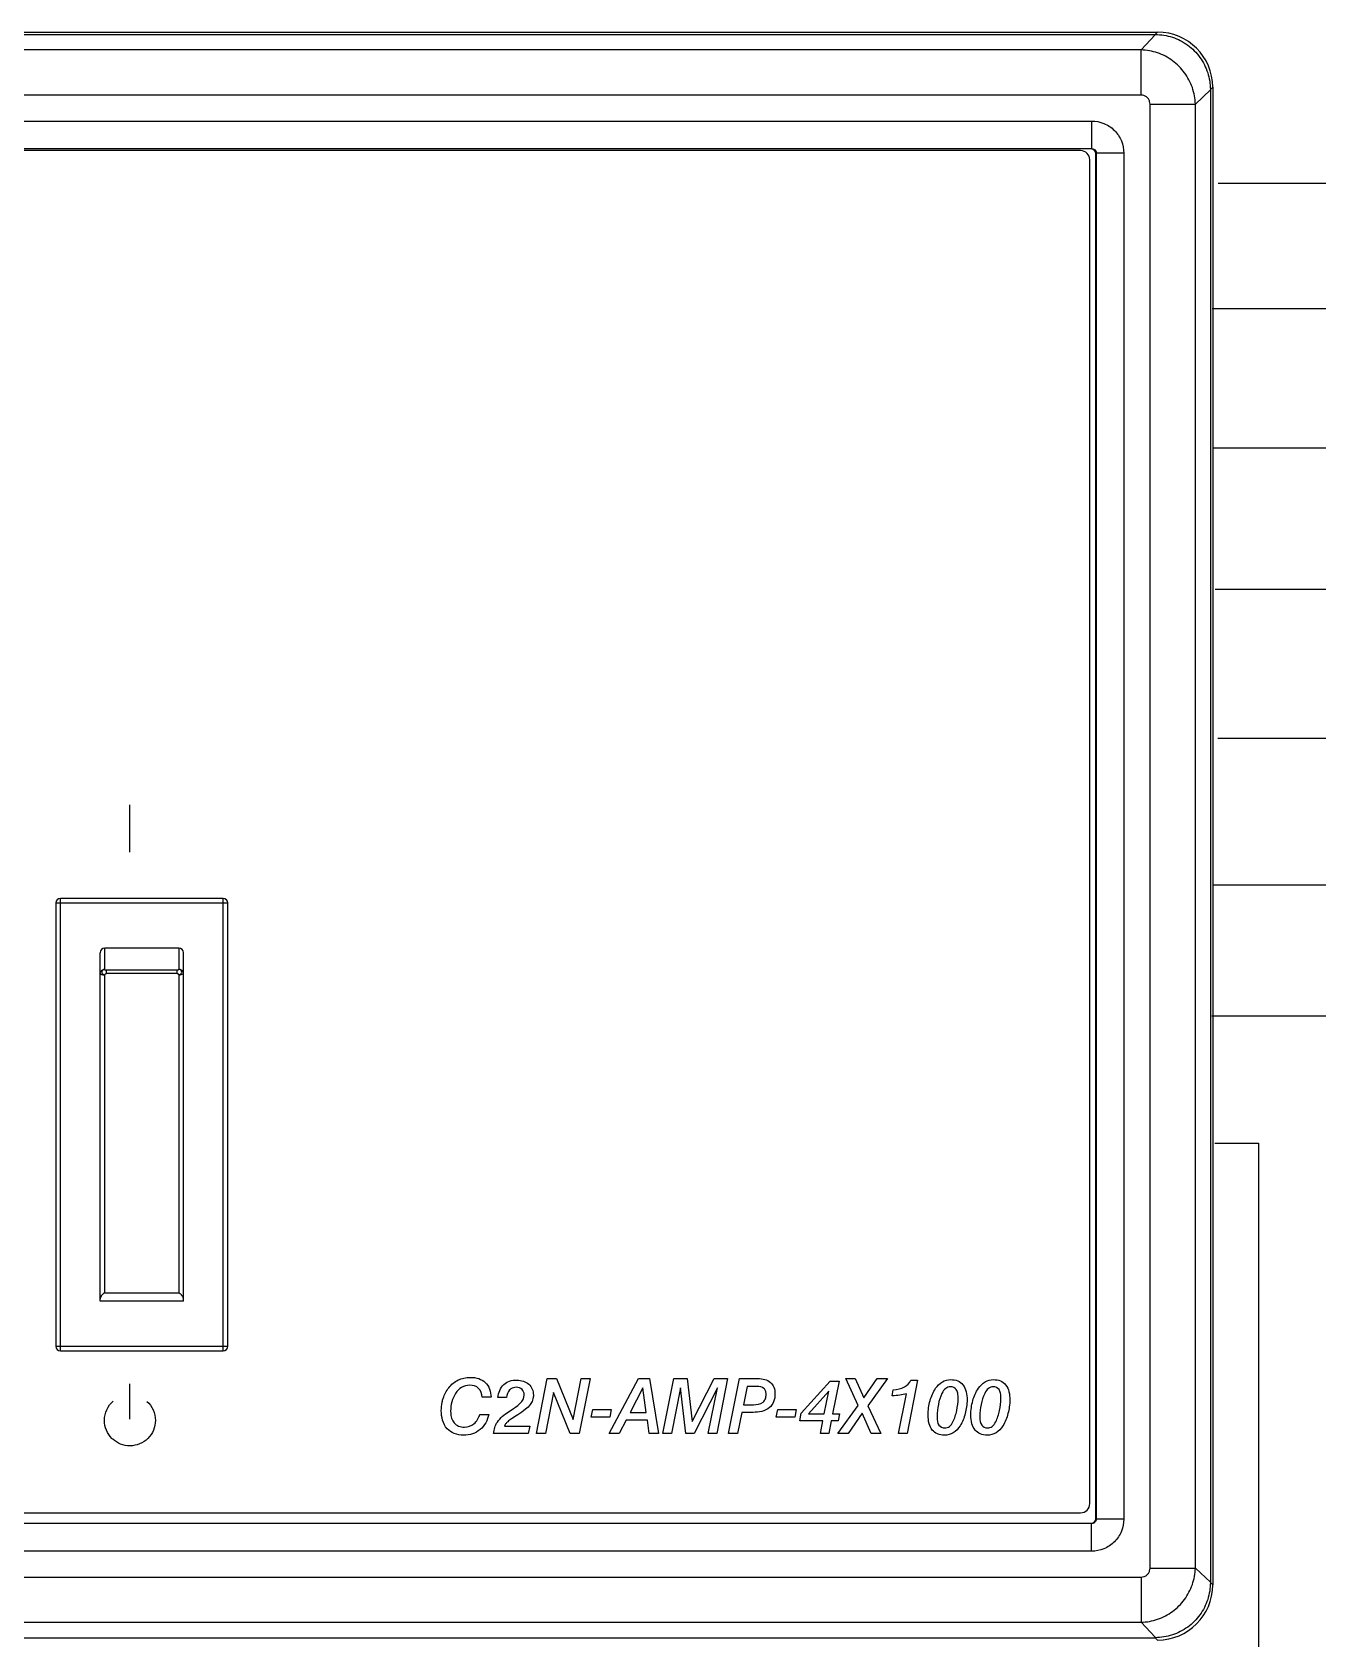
# Model space of a CAD drawing. Header units: inches. Extents: x 110042 to 357611, y 89798 to 292388.
# Drawn here: x 229906 to 235656, y 221995 to 229184 of the extents above; entities that cross this region are included whole.
import ezdxf

# ---------------------------------------------------------------- set-up
doc = ezdxf.new("R2010")
doc.units = ezdxf.units.IN
doc.header["$MEASUREMENT"] = 0
doc.layers.add('7_ALL_FEATURES', color=7, linetype='Continuous')

# ---------------------------------------------------------------- blocks, each defined once
blk = doc.blocks.new('ampppp')
at = {"color": 8}
for p, q in [((17353.26444576528, 3894.771499558417, 4.688886529305795), (17654.84404207291, 3894.771499558417, 4.688886529305795)), ((17353.35721776275, 3894.678727559209, 4.688886529305795), (17654.75127007365, 3894.678727559209, 4.688886529305795)), ((17654.19226190571, 3894.070760003871, 4.688886529305795), (17654.75417706901, 3894.662884548416, 4.688886529305795)), ((17654.75127007365, 3894.678727559209, 4.688886529305795), (17654.84404207291, 3894.771499558417, 4.688886529305795)), ((17654.19226190571, 3894.070760003871, 4.688886529305795), (17353.91622198034, 3894.070760018368, 4.688886529305795)), ((17654.1922623405, 3892.288066389673, 4.688886529305795), (17654.19226250887, 3894.070760003871, 4.688886529305795)), ((17654.1922623405, 3892.288066389673, 4.688886529305795), (17353.91622289494, 3892.288068130321, 4.688886529305795)), ((17656.33150630329, 3891.931863734733, 4.688886529305795), (17656.92351272031, 3892.493558035001, 4.688886529305795)), ((17656.92351065367, 3892.506561138227, 4.688886529305795), (17656.92350844396, 3833.641886511038, 4.688886529305795)), ((17656.92351065367, 3892.506561138227, 4.688886529305795), (17657.01624557247, 3892.599296057033, 4.688886529305795)), ((17657.01624557247, 3892.599296057033, 4.688886529305795), (17657.01624557247, 3833.549149382447, 4.688886529305795)), ((17654.54880190121, 3891.931524912591, 4.688886529305795), (17656.33150644646, 3891.931525195144, 4.688886529305795)), ((17654.54880330311, 3834.216917900576, 4.688886529305795), (17654.54880190121, 3891.931524912591, 4.688886529305795)), ((17656.33150630698, 3834.21657902224, 4.688886529305795), (17656.33150630329, 3891.931863734733, 4.688886529305795)), ((17355.86336821582, 3891.26749231525, 4.688886529305795), (17652.24511962058, 3891.26749231525, 4.688886529305795)), ((17652.24511962058, 3891.26749231525, 4.688886529305795), (17652.24511963692, 3890.18137095299, 4.688886529305795)), ((17355.86336821582, 3890.181390563622, 4.688886529305795), (17652.24511962058, 3890.181390563622, 4.688886529305795)), ((17652.22798240275, 3890.164253345796, 4.688886529305795), (17355.88050543544, 3890.164253345796, 4.688886529305795)), ((17651.80883580627, 3890.098415316046, 4.688886529305795), (17356.29965203013, 3890.098415316046, 4.688886529305795)), ((17652.17109039862, 3836.756426580494, 4.688886529305795), (17652.17109039862, 3889.73616072362, 4.688886529305795)), ((17652.24511962058, 3890.181390563622, 4.688886529305795), (17652.22798240275, 3890.164253345796, 4.688886529305795)), ((17652.42613657944, 3890.000373606546, 4.688886529305795), (17652.40899935993, 3889.983236386902, 4.688886529305795)), ((17652.40899935993, 3836.165209052631, 4.688886529305795), (17652.40899935993, 3889.983236386902, 4.688886529305795)), ((17653.51223832928, 3890.000373606546, 4.688886529305795), (17652.42613657944, 3890.000373606546, 4.688886529305795)), ((17652.42613657944, 3890.000373606546, 4.688886529305795), (17652.42613657944, 3836.148071832935, 4.688886529305795)), ((17653.51223832928, 3890.000373606546, 4.688886529305795), (17653.51223832928, 3836.148071832935, 4.688886529305795)), ((17356.29965203013, 3836.394171988068, 4.688886529305795), (17651.80883580627, 3836.394171988068, 4.688886529305795)), ((17652.24511962058, 3835.967054875859, 4.688886529305795), (17355.86336821582, 3835.967054875859, 4.688886529305795)), ((17355.88050543544, 3835.984192093711, 4.688886529305795), (17652.22798240275, 3835.984192093711, 4.688886529305795)), ((17652.24511962058, 3835.967054875859, 4.688886529305795), (17652.22798240275, 3835.984192093711, 4.688886529305795)), ((17652.24511962058, 3834.880953124283, 4.688886529305795), (17652.24511962058, 3835.967054875859, 4.688886529305795)), ((17652.42613657944, 3836.148071832935, 4.688886529305795), (17652.40899935993, 3836.165209052631, 4.688886529305795)), ((17653.51223832928, 3836.148071832935, 4.688886529305795), (17652.42611696884, 3836.148071818464, 4.688886529305795)), ((17652.24511962058, 3834.880953124283, 4.688886529305795), (17355.86336821582, 3834.880953124283, 4.688886529305795)), ((17353.91622551952, 3833.860379066123, 4.688886529305795), (17654.19226493418, 3833.860377314641, 4.688886529305795)), ((17654.19226493418, 3833.860377314641, 4.688886529305795), (17654.19226528737, 3832.077685247258, 4.688886529305795)), ((17654.54880330311, 3834.216917900576, 4.688886529305795), (17656.33150630698, 3834.216917795515, 4.688886529305795)), ((17656.92350878619, 3833.6548924308, 4.688886529305795), (17656.33150630698, 3834.21657902224, 4.688886529305795)), ((17656.92350844396, 3833.641886511038, 4.688886529305795), (17657.01624557247, 3833.549149382447, 4.688886529305795)), ((17353.91622593797, 3832.07768546099, 4.688886529305795), (17654.19226583266, 3832.077685399394, 4.688886529305795)), ((17654.75417706901, 3831.485560891065, 4.688886529305795), (17654.19226583266, 3832.077685399394, 4.688886529305795)), ((17353.35721776275, 3831.469717880272, 4.688886529305795), (17654.75127007365, 3831.469717880272, 4.688886529305795)), ((17654.75127007365, 3831.469717880272, 4.688886529305795), (17654.84404207291, 3831.376945882882, 4.688886529305795))]:
    blk.add_line(p, q, dxfattribs=at)
at = {"color": 5}
for p, q in [((17614.34486519373, 3862.441489452594, 4.688886529305795), (17614.34486519373, 3864.307314533054, 4.688886529305795)), ((17614.34500781337, 3840.08924014068, 4.688886529305795), (17614.34500781337, 3841.48363508047, 4.688886529305795))]:
    blk.add_line(p, q, dxfattribs=at)
at = {"color": 5, "linetype": 'Continuous'}
for p, q in [((17630.36329910887, 3839.514755358924, 4.688886529305795), (17630.79518658336, 3841.685984877229, 4.688886529305795)), ((17630.79518658336, 3841.685984877229, 4.688886529305795), (17631.15484714128, 3841.685984877229, 4.688886529305795)), ((17631.15484714128, 3841.685984877229, 4.688886529305795), (17631.80931143566, 3840.067512363809, 4.688886529305795)), ((17631.80931143566, 3840.067512363809, 4.688886529305795), (17632.12622545348, 3841.685984877229, 4.688886529305795)), ((17632.47998993585, 3841.685984877229, 4.688886529305795), (17632.05105050009, 3839.514755358924, 4.688886529305795)), ((17632.12622545348, 3841.685984877229, 4.688886529305795), (17632.47998993585, 3841.685984877229, 4.688886529305795)), ((17633.23468750203, 3839.514755358924, 4.688886529305795), (17634.38737011182, 3841.685984877229, 4.688886529305795)), ((17634.38737011182, 3841.685984877229, 4.688886529305795), (17634.82220562324, 3841.685984877229, 4.688886529305795)), ((17634.82220562324, 3841.685984877229, 4.688886529305795), (17635.17449608783, 3839.514755358924, 4.688886529305795)), ((17635.34990430976, 3839.514755358924, 4.688886529305795), (17635.77589571028, 3841.685984877229, 4.688886529305795)), ((17635.77589571028, 3841.685984877229, 4.688886529305795), (17636.30064635986, 3841.685984877229, 4.688886529305795)), ((17636.30064635986, 3841.685984877229, 4.688886529305795), (17636.5040609387, 3839.99233741215, 4.688886529305795)), ((17636.5040609387, 3839.99233741215, 4.688886529305795), (17637.37225794218, 3841.685984877229, 4.688886529305795)), ((17637.37225794218, 3841.685984877229, 4.688886529305795), (17637.90143064985, 3841.685984877229, 4.688886529305795)), ((17637.90143064985, 3841.685984877229, 4.688886529305795), (17637.4724912124, 3839.514755358924, 4.688886529305795)), ((17637.93680709851, 3839.514755358924, 4.688886529305795), (17638.36574653417, 3841.685984877229, 4.688886529305795)), ((17638.36574653417, 3841.685984877229, 4.688886529305795), (17639.09685979952, 3841.685984877229, 4.688886529305795)), ((17640.80082539665, 3840.32104357778, 4.688886529305795), (17641.94171585693, 3841.579855531465, 4.688886529305795)), ((17641.94171585693, 3841.579855531465, 4.688886529305795), (17642.29253230395, 3841.579855531465, 4.688886529305795)), ((17642.29253230395, 3841.579855531465, 4.688886529305795), (17642.03605305307, 3840.290089185521, 4.688886529305795)), ((17642.55195959186, 3841.685984877229, 4.688886529305795), (17642.93225641199, 3841.685984877229, 4.688886529305795)), ((17643.05017790548, 3840.626165444376, 4.688886529305795), (17642.55195959186, 3841.685984877229, 4.688886529305795)), ((17642.93225641199, 3841.685984877229, 4.688886529305795), (17643.26980669023, 3840.923917219539, 4.688886529305795)), ((17643.26980669023, 3840.923917219539, 4.688886529305795), (17643.79308332214, 3841.685984877229, 4.688886529305795)), ((17644.19401640247, 3841.685984877229, 4.688886529305795), (17643.42457865153, 3840.609951240357, 4.688886529305795)), ((17643.79308332214, 3841.685984877229, 4.688886529305795), (17644.19401640247, 3841.685984877229, 4.688886529305795)), ((17645.38354948018, 3841.625550112019, 4.688886529305795), (17644.97082424843, 3839.514755358924, 4.688886529305795)), ((17645.12412219248, 3841.625550112019, 4.688886529305795), (17645.38354948018, 3841.625550112019, 4.688886529305795)), ((17628.57826248447, 3840.957819648783, 4.688886529305795), (17628.22302398274, 3840.957819648783, 4.688886529305795)), ((17629.18850621941, 3840.940131423557, 4.688886529305795), (17628.85095594116, 3840.940131423557, 4.688886529305795)), ((17631.03692564599, 3841.130279833595, 4.688886529305795), (17630.71706359292, 3839.514755358924, 4.688886529305795)), ((17631.69876003529, 3839.514755358924, 4.688886529305795), (17631.03692564599, 3841.130279833595, 4.688886529305795)), ((17634.55393422285, 3841.320428243631, 4.688886529305795), (17634.05571590744, 3840.353471989455, 4.688886529305795)), ((17634.69249197844, 3840.353471989455, 4.688886529305795), (17634.55393422285, 3841.320428243631, 4.688886529305795)), ((17636.03827103513, 3841.317480206701, 4.688886529305795), (17635.6918766443, 3839.514755358924, 4.688886529305795)), ((17636.24758168783, 3839.514755358924, 4.688886529305795), (17636.03827103513, 3841.317480206701, 4.688886529305795)), ((17637.50344560455, 3841.314532169768, 4.688886529305795), (17636.588080003, 3839.514755358924, 4.688886529305795)), ((17637.13494093416, 3839.514755358924, 4.688886529305795), (17637.50344560455, 3841.314532169768, 4.688886529305795)), ((17638.66497232693, 3841.374966934953, 4.688886529305795), (17638.52346653251, 3840.655645819093, 4.688886529305795)), ((17639.06590540737, 3841.374966934953, 4.688886529305795), (17638.66497232693, 3841.374966934953, 4.688886529305795)), ((17641.88717716553, 3841.193662637555, 4.688886529305795), (17641.08678502054, 3840.290089185521, 4.688886529305795)), ((17641.70587286805, 3840.290089185521, 4.688886529305795), (17641.88717716553, 3841.193662637555, 4.688886529305795)), ((17644.38269079497, 3841.00646226445, 4.688886529305795), (17644.42985939314, 3841.248201328877, 4.688886529305795)), ((17644.63474798955, 3839.514755358924, 4.688886529305795), (17644.9428178931, 3841.084585254859, 4.688886529305795)), ((17628.13458286226, 3840.275348999045, 4.688886529305795), (17628.48834734452, 3840.275348999045, 4.688886529305795)), ((17629.27105126613, 3840.378530306059, 4.688886529305795), (17629.37128453624, 3840.444861146925, 4.688886529305795)), ((17632.52421049699, 3840.163323579418, 4.688886529305795), (17632.58759330098, 3840.468445445988, 4.688886529305795)), ((17632.58759330098, 3840.468445445988, 4.688886529305795), (17633.3157585294, 3840.468445445988, 4.688886529305795)), ((17633.3157585294, 3840.468445445988, 4.688886529305795), (17633.25532376234, 3840.163323579418, 4.688886529305795)), ((17634.05571590744, 3840.353471989455, 4.688886529305795), (17634.69249197844, 3840.353471989455, 4.688886529305795)), ((17638.46303176735, 3840.353471989455, 4.688886529305795), (17638.2935196196, 3839.514755358924, 4.688886529305795)), ((17638.9008153157, 3840.353471989455, 4.688886529305795), (17638.46303176735, 3840.353471989455, 4.688886529305795)), ((17638.52346653251, 3840.655645819093, 4.688886529305795), (17638.91850353908, 3840.655645819093, 4.688886529305795)), ((17639.81618091725, 3840.163323579418, 4.688886529305795), (17639.87956372124, 3840.468445445988, 4.688886529305795)), ((17639.87956372124, 3840.468445445988, 4.688886529305795), (17640.60772894977, 3840.468445445988, 4.688886529305795)), ((17640.60772894977, 3840.468445445988, 4.688886529305795), (17640.5472941845, 3840.163323579418, 4.688886529305795)), ((17640.74628670536, 3840.015921711211, 4.688886529305795), (17640.80082539665, 3840.32104357778, 4.688886529305795)), ((17641.08678502054, 3840.290089185521, 4.688886529305795), (17641.70587286805, 3840.290089185521, 4.688886529305795)), ((17642.03605305307, 3840.290089185521, 4.688886529305795), (17642.30432445357, 3840.290089185521, 4.688886529305795)), ((17642.24388968651, 3839.514755358924, 4.688886529305795), (17643.05017790548, 3840.626165444376, 4.688886529305795)), ((17642.30432445357, 3840.290089185521, 4.688886529305795), (17642.2527337991, 3840.015921711211, 4.688886529305795)), ((17643.19757977366, 3840.31809554085, 4.688886529305795), (17642.64482276874, 3839.514755358924, 4.688886529305795)), ((17643.5601883703, 3839.514755358924, 4.688886529305795), (17643.19757977366, 3840.31809554085, 4.688886529305795)), ((17643.42457865153, 3840.609951240357, 4.688886529305795), (17643.94048519043, 3839.514755358924, 4.688886529305795)), ((17629.10448715511, 3839.805137039044, 4.688886529305795), (17630.10387182095, 3839.805137039044, 4.688886529305795)), ((17630.10387182095, 3839.805137039044, 4.688886529305795), (17630.04638509273, 3839.514755358924, 4.688886529305795)), ((17633.25532376234, 3840.163323579418, 4.688886529305795), (17632.52421049699, 3840.163323579418, 4.688886529305795)), ((17633.897995909, 3840.04540208411, 4.688886529305795), (17633.62088039592, 3839.514755358924, 4.688886529305795)), ((17634.73671253969, 3840.04540208411, 4.688886529305795), (17633.897995909, 3840.04540208411, 4.688886529305795)), ((17634.81336151055, 3839.514755358924, 4.688886529305795), (17634.73671253969, 3840.04540208411, 4.688886529305795)), ((17640.5472941845, 3840.163323579418, 4.688886529305795), (17639.81618091725, 3840.163323579418, 4.688886529305795)), ((17641.65133417686, 3840.015921711211, 4.688886529305795), (17640.74628670536, 3840.015921711211, 4.688886529305795)), ((17641.55552296294, 3839.514755358924, 4.688886529305795), (17641.65133417686, 3840.015921711211, 4.688886529305795)), ((17641.98446239871, 3840.015921711211, 4.688886529305795), (17641.8842291286, 3839.514755358924, 4.688886529305795)), ((17642.2527337991, 3840.015921711211, 4.688886529305795), (17641.98446239871, 3840.015921711211, 4.688886529305795)), ((17630.04638509273, 3839.514755358924, 4.688886529305795), (17628.67996977394, 3839.514755358924, 4.688886529305795)), ((17630.71706359292, 3839.514755358924, 4.688886529305795), (17630.36329910887, 3839.514755358924, 4.688886529305795)), ((17632.05105050009, 3839.514755358924, 4.688886529305795), (17631.69876003529, 3839.514755358924, 4.688886529305795)), ((17633.62088039592, 3839.514755358924, 4.688886529305795), (17633.23468750203, 3839.514755358924, 4.688886529305795)), ((17635.17449608783, 3839.514755358924, 4.688886529305795), (17634.81336151055, 3839.514755358924, 4.688886529305795)), ((17635.6918766443, 3839.514755358924, 4.688886529305795), (17635.34990430976, 3839.514755358924, 4.688886529305795)), ((17636.588080003, 3839.514755358924, 4.688886529305795), (17636.24758168783, 3839.514755358924, 4.688886529305795)), ((17637.4724912124, 3839.514755358924, 4.688886529305795), (17637.13494093416, 3839.514755358924, 4.688886529305795)), ((17638.2935196196, 3839.514755358924, 4.688886529305795), (17637.93680709851, 3839.514755358924, 4.688886529305795)), ((17641.8842291286, 3839.514755358924, 4.688886529305795), (17641.55552296294, 3839.514755358924, 4.688886529305795)), ((17642.64482276874, 3839.514755358924, 4.688886529305795), (17642.24388968651, 3839.514755358924, 4.688886529305795)), ((17643.94048519043, 3839.514755358924, 4.688886529305795), (17643.5601883703, 3839.514755358924, 4.688886529305795)), ((17644.97082424843, 3839.514755358924, 4.688886529305795), (17644.63474798955, 3839.514755358924, 4.688886529305795))]:
    blk.add_line(p, q, dxfattribs=at)
at = {"color": 8}
for centre, start, end in [((17651.80883580627, 3889.73616072362, 4.688886529305795), 0, 90), ((17651.80883580627, 3836.756426580494, 4.688886529305795), 270, 0)]:
    blk.add_arc(centre, 0.3622545924316301, start, end, dxfattribs=at)
for centre, major_axis, start_param, end_param in [((17654.84139315681, 3892.596647140983, 4.688886529305795), (1.538789140340335, 1.538789140340335), -0.7847891758, 0.7847891758), ((17652.22776165919, 3889.983015643445, 4.688886529305795), (-0.1282324274560582, -0.1282324274560582), 8.639988785, 10.2095671366), ((17652.22776165919, 3836.165429796088, 4.688886529305795), (-0.1282324274560582, 0.1282324274560582), 2.3568034778, 3.9263818294), ((17654.84139315681, 3833.551798298524, 4.688886529305795), (-1.538789140340335, 1.538789140340335), -3.9263818294, -2.3568034778)]:
    blk.add_ellipse(centre, major_axis=major_axis, ratio=0.9987827659999998, start_param=start_param, end_param=end_param, dxfattribs=at)
for points, start_tangent, end_tangent in [([(17654.75129087983, 3894.678748365311, 4.688886529305795), (17655.42511832524, 3894.570088397706, 4.688886529305795), (17656.03007067427, 3894.259511044001, 4.688886529305795), (17656.50992515234, 3893.777508700434, 4.688886529305795), (17656.81778695517, 3893.171222461035, 4.688886529305795), (17656.92348216776, 3892.506532652343, 4.688886529305795)], (0.9999977100494167, -0.002140069139828412), (0.002181921440251042, -0.9999976196065813)), ([(17656.33149487068, 3891.931855515202, 4.688886529305795), (17656.21353893216, 3892.58330776043, 4.688886529305795), (17655.90441380278, 3893.17236889904, 4.688886529305795), (17655.43316825427, 3893.643608350699, 4.688886529305795), (17654.84421462749, 3893.952729194613, 4.688886529305795), (17654.19226234408, 3894.070756787071, 4.688886529305795)], (-0.0258329746227405, 0.9996662730242234), (-0.99967837476204, 0.0253603437107294)), ([(17654.54880190121, 3891.931524912591, 4.688886529305795), (17654.53138824866, 3892.042777623267, 4.688886529305795), (17654.48092700981, 3892.142223549296, 4.688886529305795), (17654.40230229147, 3892.220660226818, 4.688886529305795), (17654.30287770028, 3892.270852893666, 4.688886529305795), (17654.1922623405, 3892.288066389673, 4.688886529305795)], (0.0005911150542004741, 0.9999998252914812), (-0.9999997239384473, -0.0007430498161661614)), ([(17652.24511962058, 3891.26749231525, 4.688886529305795), (17652.72691716715, 3891.172383379058, 4.688886529305795), (17653.14195609907, 3890.895591406436, 4.688886529305795), (17653.41683982843, 3890.482667327743, 4.688886529305795), (17653.51223832928, 3890.000373606546, 4.688886529305795)], (0.9999996861390568, 0.0007922889548380174), (0.0002139717243044535, -0.9999999771080504)), ([(17652.24511962058, 3890.181390563622, 4.688886529305795), (17652.33679733559, 3890.1572344946, 4.688886529305795), (17652.40221606827, 3890.091697081862, 4.688886529305795), (17652.42613657944, 3890.000373606546, 4.688886529305795)], (0.999973122457565, 0.007331736661116766), (-0.0145631116622141, -0.9998939522662961)), ([(17653.51223832928, 3836.148071832935, 4.688886529305795), (17653.41712939488, 3835.666274288229, 4.688886529305795), (17653.14033742052, 3835.251235356341, 4.688886529305795), (17652.72741334365, 3834.976351626845, 4.688886529305795), (17652.24511962058, 3834.880953124283, 4.688886529305795)], (0.0007922889548380174, -0.9999996861390568), (-0.9999999771080504, -0.0002139717243044535)), ([(17652.42613657944, 3836.148071832935, 4.688886529305795), (17652.40198051053, 3836.056394119745, 4.688886529305795), (17652.33644309587, 3835.990975387038, 4.688886529305795), (17652.24511962058, 3835.967054875859, 4.688886529305795)], (0.007331736661116766, -0.999973122457565), (-0.9998939522662961, 0.0145631116622141)), ([(17654.19226493418, 3833.860377314641, 4.688886529305795), (17654.30287953518, 3833.87758883816, 4.688886529305795), (17654.4023046026, 3833.927781601001, 4.688886529305795), (17654.48092982817, 3834.006218812867, 4.688886529305795), (17654.53139061788, 3834.105663574239, 4.688886529305795), (17654.54880330311, 3834.216917900576, 4.688886529305795)], (0.9999997237628558, -0.0007432860903661246), (-0.0005911730537331236, 0.9999998252571951)), ([(17654.19226485448, 3832.077685272588, 4.688886529305795), (17654.84421353334, 3832.195711307344, 4.688886529305795), (17655.43317028474, 3832.504832810566, 4.688886529305795), (17655.90441809178, 3832.97607492122, 4.688886529305795), (17656.2135394357, 3833.565127794938, 4.688886529305795), (17656.33149755134, 3834.21658727622, 4.688886529305795)], (0.9996783825396326, 0.02536003712426534), (0.02583273876314725, 0.9996662791191844)), ([(17656.92348216048, 3833.641912794385, 4.688886529305795), (17656.81778704036, 3832.977223342521, 4.688886529305795), (17656.50992526293, 3832.370936969068, 4.688886529305795), (17656.03007077032, 3831.888934527741, 4.688886529305795), (17655.42511839029, 3831.578357103371, 4.688886529305795), (17654.75129087255, 3831.469697083236, 4.688886529305795)], (-0.002181953468644284, -0.9999976195366972), (-0.9999977099546186, -0.002140113435942719))]:
    blk.add_spline(points, degree=3, dxfattribs=dict(at, start_tangent=start_tangent, end_tangent=end_tangent))
at = {"color": 5, "linetype": 'Continuous'}
for points, knots in [([(17626.65052440089, 3840.749206071609, 4.688886529305795), (17626.66190645833, 3840.802229423036, 4.688886529305795), (17626.7172776651, 3841.006616249812, 4.688886529305795), (17626.88708327177, 3841.34645744059, 4.688886529305795), (17627.20062909908, 3841.614394878505, 4.688886529305795), (17627.5097919591, 3841.717730179975, 4.688886529305795), (17627.78693753206, 3841.743493739291, 4.688886529305795), (17628.08619847791, 3841.708085913991, 4.688886529305795), (17628.46418416794, 3841.49564740652, 4.688886529305795), (17628.57010441319, 3841.163403024214, 4.688886529305795), (17628.57826248447, 3840.957819648783, 4.688886529305795)], [0, 0, 0, 0, 0.057047326, 0.2227796739, 0.390080186, 0.4733161454, 0.5611877947999999, 0.6805128861, 0.7842055112999999, 1, 1, 1, 1]), ([(17628.85095594116, 3840.940131423557, 4.688886529305795), (17628.87124807955, 3841.126007421031, 4.688886529305795), (17628.97248450152, 3841.419280765842, 4.688886529305795), (17629.3126529838, 3841.605928827485, 4.688886529305795), (17629.66372322288, 3841.653977363737, 4.688886529305795), (17630.02565907103, 3841.550252232898, 4.688886529305795), (17630.21901895145, 3841.277438703239, 4.688886529305795), (17630.25029196476, 3841.087877926312, 4.688886529305795), (17630.24357996862, 3840.977296022418, 4.688886529305795), (17630.2398780364, 3840.948299197769, 4.688886529305795)], [0, 0, 0, 0, 0.2575234556, 0.3776805564, 0.5161852538, 0.742103255, 0.8487060384, 0.9599108889, 1, 1, 1, 1]), ([(17639.09685979952, 3841.685984877229, 4.688886529305795), (17639.26989662495, 3841.685984877229, 4.688886529305795), (17639.5471353263, 3841.628700882913, 4.688886529305795), (17639.74462919082, 3841.340227069139, 4.688886529305795), (17639.77878667438, 3841.067525622864, 4.688886529305795), (17639.74002196809, 3840.77569374523, 4.688886529305795), (17639.48405999857, 3840.409432055505, 4.688886529305795), (17639.1250538301, 3840.353471989455, 4.688886529305795), (17638.9008153157, 3840.353471989455, 4.688886529305795)], [0, 0, 0, 0, 0.2272786966, 0.3273753166, 0.439441479, 0.5814397514999999, 0.7054694156999999, 1, 1, 1, 1]), ([(17644.42985939314, 3841.248201328877, 4.688886529305795), (17644.58244056927, 3841.257081715854, 4.688886529305795), (17644.86954869044, 3841.295107102254, 4.688886529305795), (17645.07381496245, 3841.513959535583, 4.688886529305795), (17645.12412219248, 3841.625550112019, 4.688886529305795)], [0, 0, 0, 0, 0.5552837172, 1, 1, 1, 1]), ([(17646.44336891308, 3839.451372554964, 4.688886529305795), (17646.34810065546, 3839.449322851476, 4.688886529305795), (17646.16754942733, 3839.47764703813, 4.688886529305795), (17645.94108958787, 3839.647530098528, 4.688886529305795), (17645.81858303978, 3839.923618387959, 4.688886529305795), (17645.78436368665, 3840.32510668327, 4.688886529305795), (17645.85252636947, 3840.809295807437, 4.688886529305795), (17646.04178750385, 3841.268806674409, 4.688886529305795), (17646.33594559756, 3841.582151564443, 4.688886529305795), (17646.57561007518, 3841.639976832338, 4.688886529305795), (17646.69100405138, 3841.643238335399, 4.688886529305795)], [0, 0, 0, 0, 0.0946098157, 0.1797129549, 0.2735590484, 0.3900590496, 0.5830404621, 0.761726025, 0.8853614376000001, 1, 1, 1, 1]), ([(17646.69100405138, 3841.643238335399, 4.688886529305795), (17646.78670836385, 3841.645943330305, 4.688886529305795), (17646.96808029601, 3841.619071317239, 4.688886529305795), (17647.28728554161, 3841.376543423487, 4.688886529305795), (17647.36513745506, 3840.86154748953, 4.688886529305795), (17647.28320877372, 3840.31077667404, 4.688886529305795), (17647.11020851984, 3839.847756219398, 4.688886529305795), (17646.81828511487, 3839.51694451776, 4.688886529305795), (17646.5654809568, 3839.453999806396, 4.688886529305795), (17646.44336891308, 3839.451372554964, 4.688886529305795)], [0, 0, 0, 0, 0.09519232550000001, 0.180289676, 0.3864746502, 0.5723206724000001, 0.7493728409999999, 0.8785858498000001, 1, 1, 1, 1]), ([(17648.12817226558, 3839.451372554964, 4.688886529305795), (17648.03290400805, 3839.449322851476, 4.688886529305795), (17647.85235277993, 3839.47764703813, 4.688886529305795), (17647.62589294216, 3839.647530098528, 4.688886529305795), (17647.50338639417, 3839.923618387959, 4.688886529305795), (17647.46916704114, 3840.32510668327, 4.688886529305795), (17647.53732972376, 3840.809295807437, 4.688886529305795), (17647.72659085634, 3841.268806674409, 4.688886529305795), (17648.02074895184, 3841.58215156265, 4.688886529305795), (17648.26041342947, 3841.639976832338, 4.688886529305795), (17648.37580740397, 3841.643238335399, 4.688886529305795)], [0, 0, 0, 0, 0.09460981550000001, 0.1797129545, 0.2735590481, 0.3900590494, 0.5830404621999999, 0.761726025, 0.885361438, 1, 1, 1, 1]), ([(17648.37580740397, 3841.643238335399, 4.688886529305795), (17648.47151171634, 3841.645943330305, 4.688886529305795), (17648.65288364851, 3841.619071317239, 4.688886529305795), (17648.972088896, 3841.376543425306, 4.688886529305795), (17649.04994080577, 3840.86154748953, 4.688886529305795), (17648.96801212979, 3840.31077667404, 4.688886529305795), (17648.79501187223, 3839.847756219398, 4.688886529305795), (17648.50308846747, 3839.51694451776, 4.688886529305795), (17648.2502843094, 3839.453999806396, 4.688886529305795), (17648.12817226558, 3839.451372554964, 4.688886529305795)], [0, 0, 0, 0, 0.0951923257, 0.1802896764, 0.3864746504, 0.5723206724000001, 0.7493728411, 0.8785858498000001, 1, 1, 1, 1]), ([(17628.22302398274, 3840.957819648783, 4.688886529305795), (17628.21973318246, 3841.080401871811, 4.688886529305795), (17628.12985705001, 3841.35228517151, 4.688886529305795), (17627.74493612614, 3841.453244647944, 4.688886529305795), (17627.396890242, 3841.366059335448, 4.688886529305795), (17627.15625936688, 3841.104154155542, 4.688886529305795), (17627.01770374139, 3840.769904628852, 4.688886529305795), (17626.98127833029, 3840.513548799903, 4.688886529305795), (17626.98552255575, 3840.366852790197, 4.688886529305795), (17626.98643273663, 3840.349134124759, 4.688886529305795)], [0, 0, 0, 0, 0.1679699473, 0.3401544936999999, 0.4876435135, 0.6430245773, 0.8062102568999999, 0.9766367691, 1, 1, 1, 1]), ([(17630.2398780364, 3840.948299197769, 4.688886529305795), (17630.23494212734, 3840.909636764948, 4.688886529305795), (17630.21226200135, 3840.806159401744, 4.688886529305795), (17630.11991546291, 3840.633386406471, 4.688886529305795), (17629.90995784157, 3840.446066367959, 4.688886529305795), (17629.65253131471, 3840.274015150453, 4.688886529305795), (17629.41114162863, 3840.121491962281, 4.688886529305795), (17629.24791680754, 3840.003103560658, 4.688886529305795), (17629.15362277211, 3839.903015449604, 4.688886529305795), (17629.11605804498, 3839.837219963058, 4.688886529305795), (17629.10448715511, 3839.805137039044, 4.688886529305795)], [0, 0, 0, 0, 0.0703128853, 0.190860962, 0.3473636816, 0.5741347085, 0.7523006901, 0.8648729842, 0.9382100781999999, 1, 1, 1, 1]), ([(17629.35880700826, 3841.278506707677, 4.688886529305795), (17629.34147890759, 3841.266993994082, 4.688886529305795), (17629.24176103343, 3841.186081960263, 4.688886529305795), (17629.20206817099, 3841.047031523945, 4.688886529305795), (17629.18850621941, 3840.940131423557, 4.688886529305795)], [0, 0, 0, 0, 0.1614214265, 1, 1, 1, 1]), ([(17629.37128453624, 3840.444861146925, 4.688886529305795), (17629.59099479569, 3840.591544503111, 4.688886529305795), (17629.98174995654, 3840.838615889944, 4.688886529305795), (17629.82476114188, 3841.295017107344, 4.688886529305795), (17629.57931946963, 3841.363823161386, 4.688886529305795), (17629.41945536598, 3841.318801204303, 4.688886529305795), (17629.35880700826, 3841.278506707677, 4.688886529305795)], [0, 0, 0, 0, 0.5346014325999999, 0.6898818144, 0.8530841794, 1, 1, 1, 1]), ([(17638.91850353908, 3840.655645819093, 4.688886529305795), (17639.04830090634, 3840.655645819093, 4.688886529305795), (17639.25622968473, 3840.679861926419, 4.688886529305795), (17639.40336159179, 3840.890592403447, 4.688886529305795), (17639.42274044461, 3841.05323860966, 4.688886529305795), (17639.40769456061, 3841.200744607931, 4.688886529305795), (17639.30587674722, 3841.354766800204, 4.688886529305795), (17639.15759159367, 3841.374966934953, 4.688886529305795), (17639.06590540737, 3841.374966934953, 4.688886529305795)], [0, 0, 0, 0, 0.3089546996, 0.4345432418, 0.5821579434, 0.6905280872, 0.7817607648999999, 1, 1, 1, 1]), ([(17644.9428178931, 3841.084585254859, 4.688886529305795), (17644.85996729547, 3841.059092763437, 4.688886529305795), (17644.67375852909, 3841.021760699729, 4.688886529305795), (17644.48491037769, 3841.009176060306, 4.688886529305795), (17644.38269079497, 3841.00646226445, 4.688886529305795)], [0, 0, 0, 0, 0.458791671, 1, 1, 1, 1]), ([(17646.98433376837, 3840.900332920504, 4.688886529305795), (17646.98451698962, 3840.969316754607, 4.688886529305795), (17646.97764912605, 3841.08996025447, 4.688886529305795), (17646.91575697806, 3841.29412155061, 4.688886529305795), (17646.69910581009, 3841.398049410009, 4.688886529305795), (17646.46560521931, 3841.30741722873, 4.688886529305795), (17646.30158802806, 3841.042522470352, 4.688886529305795), (17646.18860028992, 3840.660462852451, 4.688886529305795), (17646.1530798759, 3840.346129322517, 4.688886529305795), (17646.15112594347, 3840.164168887837, 4.688886529305795), (17646.15115584224, 3840.150523518063, 4.688886529305795)], [0, 0, 0, 0, 0.1017699483, 0.1780864254, 0.3031289945, 0.4004794106, 0.5211450728, 0.7459063769, 0.9809764986, 1, 1, 1, 1]), ([(17646.15115584224, 3840.150523518063, 4.688886529305795), (17646.15139504427, 3840.041360558156, 4.688886529305795), (17646.17238399564, 3839.839781019708, 4.688886529305795), (17646.43641263057, 3839.706167508579, 4.688886529305795), (17646.66353747711, 3839.79003600537, 4.688886529305795), (17646.83274557929, 3840.045932564296, 4.688886529305795), (17646.93955110222, 3840.42454144822, 4.688886529305795), (17646.98390954288, 3840.74061069026, 4.688886529305795), (17646.98433376837, 3840.900332920504, 4.688886529305795)], [0, 0, 0, 0, 0.1603499302, 0.2922726614, 0.3915784145, 0.5093704167, 0.7517290365000001, 1, 1, 1, 1]), ([(17648.66913712266, 3840.900332920504, 4.688886529305795), (17648.6693203438, 3840.969316754607, 4.688886529305795), (17648.66245248033, 3841.08996025447, 4.688886529305795), (17648.60056033234, 3841.29412155061, 4.688886529305795), (17648.38390916437, 3841.398049410009, 4.688886529305795), (17648.15040857359, 3841.30741722873, 4.688886529305795), (17647.98639138235, 3841.042522468586, 4.688886529305795), (17647.87340364062, 3840.660462852451, 4.688886529305795), (17647.8378832284, 3840.346129322517, 4.688886529305795), (17647.83592929596, 3840.164168887837, 4.688886529305795), (17647.83595919464, 3840.150523518063, 4.688886529305795)], [0, 0, 0, 0, 0.1017699482, 0.1780864253, 0.3031289944, 0.4004794105, 0.5211450727, 0.7459063770000001, 0.9809764986, 1, 1, 1, 1]), ([(17647.83595919464, 3840.150523518063, 4.688886529305795), (17647.83619839677, 3840.041360558156, 4.688886529305795), (17647.85718734824, 3839.839781019708, 4.688886529305795), (17648.12121598485, 3839.706167508579, 4.688886529305795), (17648.3483408296, 3839.790036007163, 4.688886529305795), (17648.51754893347, 3840.045932562503, 4.688886529305795), (17648.62435445292, 3840.424541450039, 4.688886529305795), (17648.66871289727, 3840.74061069026, 4.688886529305795), (17648.66913712266, 3840.900332920504, 4.688886529305795)], [0, 0, 0, 0, 0.1603499301, 0.2922726621, 0.3915784143, 0.5093704171, 0.7517290365000001, 1, 1, 1, 1]), ([(17628.48834734452, 3840.275348999045, 4.688886529305795), (17628.4414641559, 3840.048746922044, 4.688886529305795), (17628.26545925742, 3839.712448419991, 4.688886529305795), (17627.84750765548, 3839.485840914613, 4.688886529305795), (17627.48810557894, 3839.43763997421, 4.688886529305795), (17627.12633382113, 3839.486760336684, 4.688886529305795), (17626.70698152014, 3839.773223469025, 4.688886529305795), (17626.58958582486, 3840.284417499354, 4.688886529305795), (17626.62776028434, 3840.643159368808, 4.688886529305795), (17626.65052440089, 3840.749206071609, 4.688886529305795)], [0, 0, 0, 0, 0.2183664438, 0.3245756597, 0.4381431701, 0.5557235107, 0.6614936546, 0.8973462498, 1, 1, 1, 1]), ([(17626.98643273663, 3840.349134124759, 4.688886529305795), (17626.99416926486, 3840.198525464762, 4.688886529305795), (17627.04842145635, 3839.971292381924, 4.688886529305795), (17627.30080367664, 3839.794993111685, 4.688886529305795), (17627.58412095028, 3839.751821067415, 4.688886529305795), (17627.95211275167, 3839.868774997009, 4.688886529305795), (17628.09211564588, 3840.136056534964, 4.688886529305795), (17628.13458286226, 3840.275348999045, 4.688886529305795)], [0, 0, 0, 0, 0.2536844089, 0.376778118, 0.5148907491, 0.7451893904000001, 1, 1, 1, 1]), ([(17628.67996977394, 3839.514755358924, 4.688886529305795), (17628.68993524024, 3839.675108774289, 4.688886529305795), (17628.8043325073, 3840.040595490953, 4.688886529305795), (17629.10503965502, 3840.26706536856, 4.688886529305795), (17629.27105126613, 3840.378530306059, 4.688886529305795)], [0, 0, 0, 0, 0.4455138984000001, 1, 1, 1, 1])]:
    blk.add_open_spline(points, degree=3, knots=knots, dxfattribs=at)
at = {"color": 5}
for points, start_tangent, end_tangent in [([(17613.6671070723, 3839.298174886778, 4.688886529305795), (17613.63541132417, 3839.328300480423, 4.688886529305795), (17613.34124882918, 3840.037968279374, 4.688886529305795), (17613.6925216863, 3840.800200433215, 4.688886529305795)], (-0.7401266377005958, 0.672467516067513), (0.758865075710742, 0.6512478766694981)), ([(17615.01339606028, 3840.786508921306, 4.688886529305795), (17615.34876679757, 3840.037968279374, 4.688886529305795), (17615.05462213089, 3839.328300480423, 4.688886529305795), (17614.34507912325, 3839.034137985331, 4.688886529305795), (17613.6671070723, 3839.298174886778, 4.688886529305795)], (0.7449504466653503, -0.6671198033435187), (-0.740126637491933, 0.6724675162971699))]:
    blk.add_spline(points, degree=3, dxfattribs=dict(at, start_tangent=start_tangent, end_tangent=end_tangent))
at = {"layer": '7_ALL_FEATURES', "color": 8}
for p, q in [((17611.42650511488, 3860.438820560707, 4.688886529305795), (17618.20066599333, 3860.438820560707, 4.688886529305795)), ((17611.42650511488, 3860.438820560707, 4.688886529305795), (17611.42650511488, 3842.960036475891, 4.688886529305795)), ((17618.01953869716, 3860.619947856932, 4.688886529305795), (17611.60763241116, 3860.619947856932, 4.688886529305795)), ((17611.60763241116, 3842.77890917969, 4.688886529305795), (17611.60763241116, 3860.619947856932, 4.688886529305795)), ((17618.01953869716, 3842.77890917969, 4.688886529305795), (17618.01953869716, 3860.619947856932, 4.688886529305795)), ((17618.20066599333, 3842.960036475891, 4.688886529305795), (17618.20066599333, 3860.438820560707, 4.688886529305795)), ((17616.27166028874, 3858.654716693006, 4.688886529305795), (17613.35551081969, 3858.654716693006, 4.688886529305795)), ((17613.35551081969, 3857.819679138192, 4.688886529305795), (17613.35551081969, 3858.654716693006, 4.688886529305795)), ((17616.27166028874, 3858.654716693006, 4.688886529305795), (17616.27166028874, 3857.819679138192, 4.688886529305795)), ((17613.17438352341, 3844.744140343644, 4.688886529305795), (17613.17438352341, 3858.473445909553, 4.688886529305795)), ((17616.45278758491, 3844.744140343644, 4.688886529305795), (17616.45278758491, 3858.473589396779, 4.688886529305795)), ((17613.35551081969, 3845.054237626681, 4.688886529305795), (17613.35551081969, 3857.598449834754, 4.688886529305795)), ((17616.21470796559, 3857.787594714438, 4.688886529305795), (17613.41246314262, 3857.787594714438, 4.688886529305795)), ((17613.41246314262, 3857.787594714438, 4.688886529305795), (17613.41246314262, 3857.650081157698, 4.688886529305795)), ((17616.21470796559, 3857.650081157698, 4.688886529305795), (17613.41246314262, 3857.650081157698, 4.688886529305795)), ((17616.21470796559, 3857.650081157698, 4.688886529305795), (17616.21470796559, 3857.787594714438, 4.688886529305795)), ((17616.27166028874, 3857.598449834754, 4.688886529305795), (17616.27166028874, 3845.054237626681, 4.688886529305795)), ((17616.45278758491, 3844.744140343644, 4.688886529305795), (17613.17438352341, 3844.744140343644, 4.688886529305795)), ((17616.27166028874, 3845.054237626681, 4.688886529305795), (17613.35551081969, 3845.054237626681, 4.688886529305795)), ((17611.42650511488, 3842.960036475891, 4.688886529305795), (17618.20066599333, 3842.960036475891, 4.688886529305795)), ((17611.60763241116, 3842.77890917969, 4.688886529305795), (17618.01953869716, 3842.77890917969, 4.688886529305795))]:
    blk.add_line(p, q, dxfattribs=at)
for centre, start, end in [((17611.60763241116, 3860.438820560707, 4.688886529305795), 90, 180), ((17618.01953869716, 3860.438820560707, 4.688886529305795), 0, 90), ((17613.35551081969, 3858.473589396779, 4.688886529305795), 90, 180), ((17616.27166028874, 3858.473589396779, 4.688886529305795), 0, 90), ((17611.60763241116, 3842.960036475891, 4.688886529305795), 180, 270), ((17618.01953869716, 3842.960036475891, 4.688886529305795), 270, 0)]:
    blk.add_arc(centre, 0.1811272962158151, start, end, dxfattribs=at)
for points, start_tangent, end_tangent in [([(17613.17438352341, 3857.668312185157, 4.688886529305795), (17613.18324852536, 3857.715087146574, 4.688886529305795), (17613.20897575965, 3857.757283447216, 4.688886529305795), (17613.24904686643, 3857.790770622181, 4.688886529305795), (17613.29953940785, 3857.812270711214, 4.688886529305795), (17613.35551081969, 3857.819679138192, 4.688886529305795)], (0, 1), (1, 0)), ([(17613.17438352341, 3857.668312185157, 4.688886529305795), (17613.18310740008, 3857.646891783148, 4.688886529305795), (17613.20876043551, 3857.627362681538, 4.688886529305795), (17613.24882237546, 3857.611855366651, 4.688886529305795), (17613.29940815028, 3857.601885613096, 4.688886529305795), (17613.35551081969, 3857.598449834754, 4.688886529305795)], (0, -1), (1, 0)), ([(17613.35551081969, 3857.819679138192, 4.688886529305795), (17613.30604388639, 3857.80819901305, 4.688886529305795), (17613.2668765124, 3857.777538845742, 4.688886529305795), (17613.24334387256, 3857.733804477299, 4.688886529305795), (17613.24404400743, 3857.684926216837, 4.688886529305795), (17613.2716741215, 3857.6462678485, 4.688886529305795), (17613.30595100249, 3857.610195561403, 4.688886529305795), (17613.35551081969, 3857.598449834754, 4.688886529305795)], (-0.9894561696446212, -0.1448326218508622), (0.9795501989024037, 0.2011999200553064)), ([(17613.35551082327, 3857.819679138192, 4.688886529305795), (17613.35721078442, 3857.81388892421, 4.688886529305795), (17613.35888740369, 3857.811012419874, 4.688886529305795), (17613.36106464986, 3857.808183617245, 4.688886529305795), (17613.36676962359, 3857.802774998576, 4.688886529305795), (17613.3740229059, 3857.797874854989, 4.688886529305795), (17613.38252169572, 3857.79369497132, 4.688886529305795), (17613.39196319872, 3857.790447128845, 4.688886529305795), (17613.40204461362, 3857.788343116143, 4.688886529305795), (17613.41246314262, 3857.787594716257, 4.688886529305795)], (0.0902358862674988, -0.9959204209320738), (1, 0)), ([(17613.35551081969, 3857.598449834754, 4.688886529305795), (17613.35693025986, 3857.607949946984, 4.688886529305795), (17613.36068636189, 3857.617216692945, 4.688886529305795), (17613.36642502344, 3857.625931582082, 4.688886529305795), (17613.37379214259, 3857.633776131012, 4.688886529305795), (17613.3824336171, 3857.64043184913, 4.688886529305795), (17613.39199534526, 3857.645580251259, 4.688886529305795), (17613.40212322115, 3857.648902850377, 4.688886529305795), (17613.41246314262, 3857.650081157698, 4.688886529305795)], (0.01399069382701285, 0.9999021254534061), (1, 0)), ([(17616.27166028684, 3857.819679138192, 4.688886529305795), (17616.26996032569, 3857.81388892421, 4.688886529305795), (17616.26828370452, 3857.811012419874, 4.688886529305795), (17616.26610645856, 3857.808183617245, 4.688886529305795), (17616.26040148483, 3857.802774998576, 4.688886529305795), (17616.25314820421, 3857.797874854989, 4.688886529305795), (17616.2446494126, 3857.79369497132, 4.688886529305795), (17616.2352079096, 3857.790447128845, 4.688886529305795), (17616.22512649459, 3857.788343116143, 4.688886529305795), (17616.21470796559, 3857.787594716257, 4.688886529305795)], (-0.0902358862674988, -0.9959204209320738), (-1, 0)), ([(17616.27166028874, 3857.598449834754, 4.688886529305795), (17616.27024085026, 3857.607949946984, 4.688886529305795), (17616.26648474822, 3857.617216692945, 4.688886529305795), (17616.26074608498, 3857.625931582082, 4.688886529305795), (17616.25337896573, 3857.633776131012, 4.688886529305795), (17616.24473749111, 3857.64043184913, 4.688886529305795), (17616.23517576485, 3857.645580251259, 4.688886529305795), (17616.22504788907, 3857.648902850377, 4.688886529305795), (17616.21470796559, 3857.650081157698, 4.688886529305795)], (-0.01399069382701285, 0.9999021254534061), (-1, 0)), ([(17616.45278758491, 3857.668312185157, 4.688886529305795), (17616.44392258475, 3857.715087146574, 4.688886529305795), (17616.41819535046, 3857.757283447216, 4.688886529305795), (17616.37812424179, 3857.790770622181, 4.688886529305795), (17616.32763170248, 3857.812270711214, 4.688886529305795), (17616.27166028874, 3857.819679138192, 4.688886529305795)], (0, 1), (-1, 0)), ([(17616.27166028874, 3857.598449834754, 4.688886529305795), (17616.32122010583, 3857.610195561403, 4.688886529305795), (17616.35549698862, 3857.6462678485, 4.688886529305795), (17616.38312710268, 3857.684926216837, 4.688886529305795), (17616.38382723575, 3857.733804477299, 4.688886529305795), (17616.36029459603, 3857.777538845742, 4.688886529305795), (17616.32112722203, 3857.80819901305, 4.688886529305795), (17616.27166028874, 3857.819679138192, 4.688886529305795)], (0.9795501989024037, -0.2011999200553064), (-0.9894561696446212, 0.1448326218508622)), ([(17616.45278758491, 3857.668312185157, 4.688886529305795), (17616.44406371014, 3857.646891783148, 4.688886529305795), (17616.4184106746, 3857.627362681538, 4.688886529305795), (17616.37834873275, 3857.611855366651, 4.688886529305795), (17616.32776296004, 3857.601885613096, 4.688886529305795), (17616.27166028874, 3857.598449834754, 4.688886529305795)], (0, -1), (-1, 0)), ([(17613.35551081969, 3845.054237626681, 4.688886529305795), (17613.32489851529, 3845.048075139923, 4.688886529305795), (17613.29457390248, 3845.030545265281, 4.688886529305795), (17613.26712994199, 3845.006141796287, 4.688886529305795), (17613.24189372771, 3844.977248279428, 4.688886529305795), (17613.21845125665, 3844.944525041429, 4.688886529305795), (17613.1975970531, 3844.908583142414, 4.688886529305795), (17613.1814156513, 3844.870193744493, 4.688886529305795), (17613.17438352341, 3844.830971650028, 4.688886529305795)], (-1, 0), (0, -1)), ([(17616.45278758491, 3844.830971650028, 4.688886529305795), (17616.44569889469, 3844.870368898216, 4.688886529305795), (17616.42942006991, 3844.908885137792, 4.688886529305795), (17616.4084899667, 3844.94487858199, 4.688886529305795), (17616.38502189165, 3844.977571790898, 4.688886529305795), (17616.35981694885, 3845.006371222982, 4.688886529305795), (17616.33243601524, 3845.030665854386, 4.688886529305795), (17616.30220731301, 3845.048101104529, 4.688886529305795), (17616.27166028874, 3845.054237626681, 4.688886529305795)], (0, 1), (-1, 0))]:
    blk.add_spline(points, degree=3, dxfattribs=dict(at, start_tangent=start_tangent, end_tangent=end_tangent))

msp = doc.modelspace()

# ---------------------------------------------------------------- linework, layer by layer
at = {"color": 5}
for p, q in [((235209.9665403465, 228507.9596913882), (243312.248868858, 228507.9596913882)), ((235184.0385468648, 227948.0315000166), (240944.5060123618, 227948.0315000166)), ((235186.4697625154, 227324.2507380964), (238584.1540863822, 227324.2507380964)), ((235197.4688410586, 226691.6670263313), (237572.5007764164, 226691.6670263313)), ((235208.2519782244, 226024.8334288357), (236935.9167413529, 226024.8334288357)), ((235189.2184872737, 225368.499893555), (236285.9735974678, 225368.499893555)), ((235182.3240173229, 224782.6210051295), (235716.5166485512, 224782.6210051295)), ((235195.3338826227, 224212.4620831809), (235390.7441363183, 224212.4620831809)), ((235390.7441363183, 224212.4620831809), (235390.7441363183, 127873.5949644405))]:
    msp.add_line(p, q, dxfattribs=at)

# ---------------------------------------------------------------- block references
at = {"xscale": 113.4884848838384, "yscale": 113.4884848838384, "zscale": 113.4884848838384}
msp.add_blockref('ampppp', (-1768681.986481083, -212827.7639056506), dxfattribs=at)

doc.saveas('drawing.dxf')
